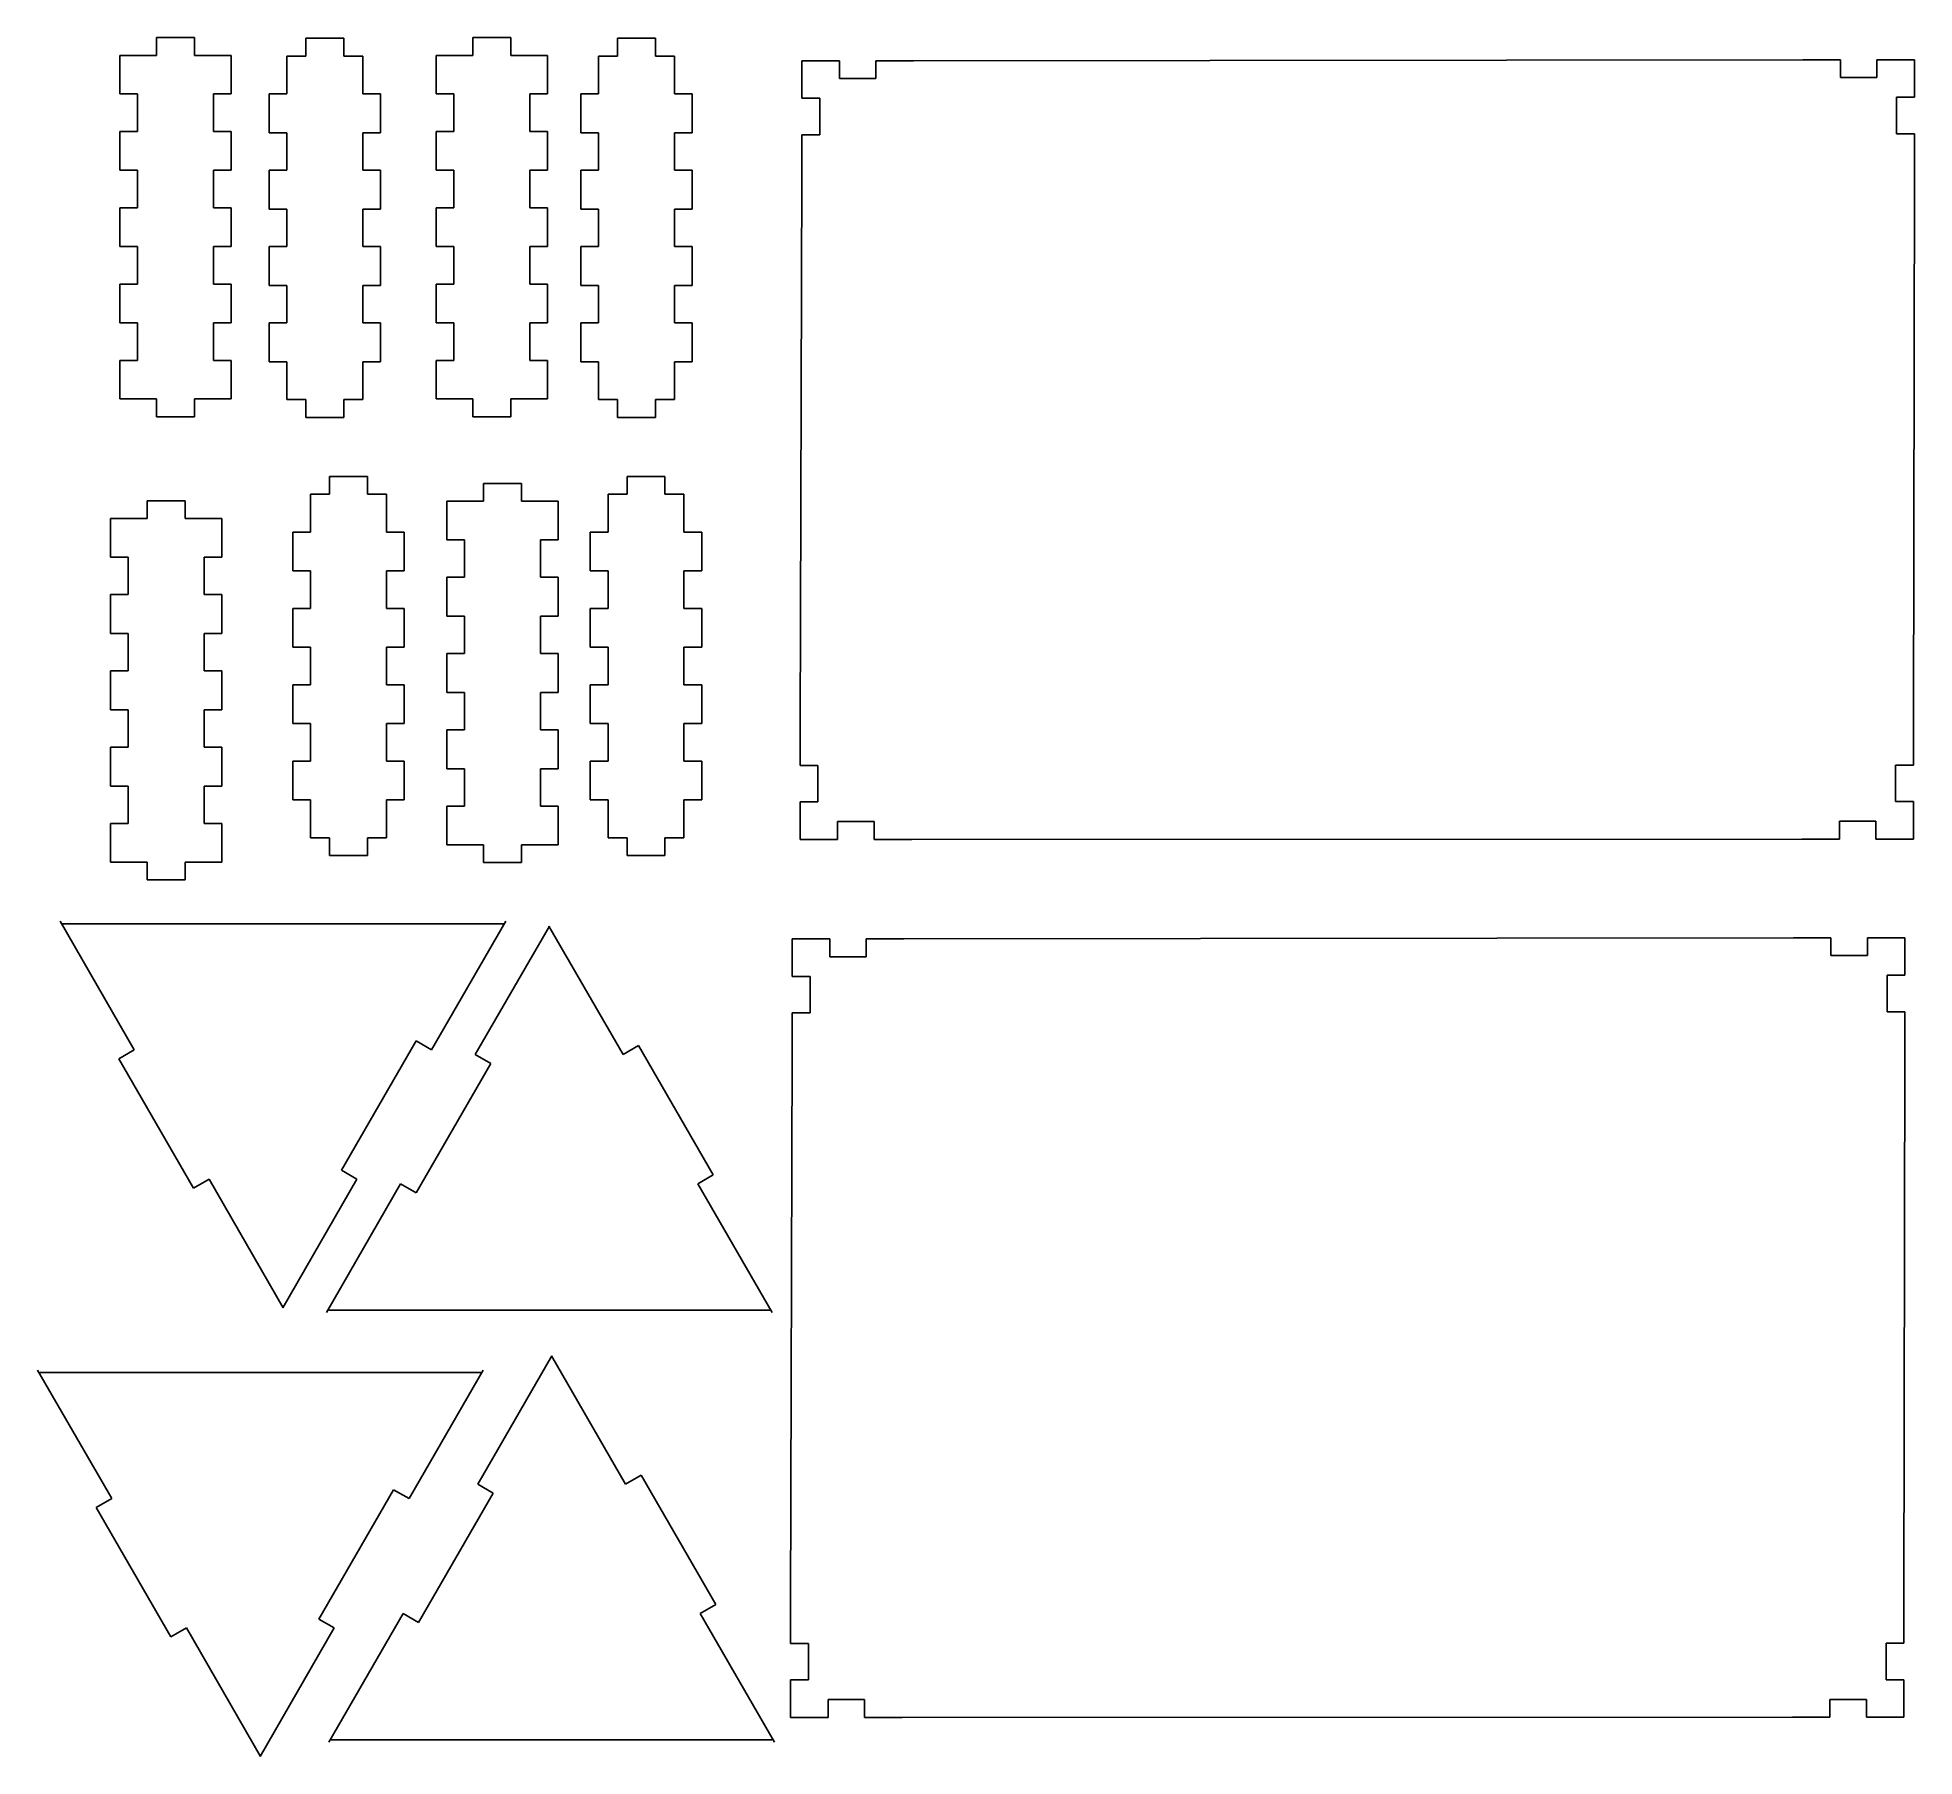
# Model space of a CAD drawing. Extents: x 170 to 590, y 11 to 396.
import ezdxf

# ---------------------------------------------------------------- set-up
doc = ezdxf.new("R2010")
doc.units = 0
doc.layers.add('Calque_1', color=7, linetype='CONTINUOUS')

msp = doc.modelspace()

# ---------------------------------------------------------------- linework, layer by layer
at = {"layer": 'Calque_1', "color": 1}
for p, q in [((196.21623, 391.811048), (196.21623, 395.811045)), ((196.21623, 395.811045), (204.69957, 395.811045)), ((204.69957, 395.811045), (204.69957, 391.811048)), ((229.6829, 391.661052), (229.6829, 395.661049)), ((229.6829, 395.661049), (238.16624, 395.661049)), ((238.16624, 395.661049), (238.16624, 391.661052)), ((267.12461, 391.811048), (267.12461, 395.811045)), ((267.12461, 395.811045), (275.60794, 395.811045)), ((275.60794, 395.811045), (275.60794, 391.811048)), ((299.53307, 391.661052), (299.53307, 395.661049)), ((299.53307, 395.661049), (308.01646, 395.661049)), ((308.01646, 395.661049), (308.01646, 391.661052)), ((187.9579, 391.811048), (196.21623, 391.811048)), ((187.9579, 383.180497), (187.9579, 391.811048)), ((204.69957, 391.811048), (212.9579, 391.811048)), ((212.9579, 391.811048), (212.9579, 383.180497)), ((225.42457, 391.661052), (229.6829, 391.661052)), ((225.42457, 383.180497), (225.42457, 391.661052)), ((238.16624, 391.661052), (242.42457, 391.661052)), ((242.42457, 391.661052), (242.42457, 383.180497)), ((258.86628, 391.811048), (267.12461, 391.811048)), ((258.86628, 383.180497), (258.86628, 391.811048)), ((275.60794, 391.811048), (283.86632, 391.811048)), ((283.86632, 391.811048), (283.86632, 383.180497)), ((295.27472, 391.661052), (299.53307, 391.661052)), ((295.27472, 383.180497), (295.27472, 391.661052)), ((308.01646, 391.661052), (312.27481, 391.661052)), ((312.27481, 391.661052), (312.27481, 383.180497)), ((340.84245, 382.198708), (340.84245, 390.607038)), ((340.84245, 390.607038), (349.25083, 390.607038)), ((349.25083, 390.607038), (349.25083, 386.607038)), ((357.43421, 386.607038), (357.43421, 390.607038)), ((357.43421, 390.607038), (365.84259, 390.607038)), ((365.84259, 390.607038), (565.23193, 390.847141)), ((565.23193, 390.847141), (573.64022, 390.847141)), ((573.64022, 390.847141), (573.64022, 386.84712)), ((581.82351, 386.84712), (581.82351, 390.847141)), ((581.82351, 390.847141), (590.23179, 390.847141)), ((590.23179, 390.847141), (590.23179, 382.43876)), ((191.9579, 383.180497), (187.9579, 383.180497)), ((191.9579, 374.774941), (191.9579, 383.180497)), ((212.9579, 383.180497), (208.9579, 383.180497)), ((208.9579, 383.180497), (208.9579, 374.774941)), ((221.42457, 374.474951), (221.42457, 383.180497)), ((221.42457, 383.180497), (225.42457, 383.180497)), ((242.42457, 383.180497), (246.42457, 383.180497)), ((246.42457, 383.180497), (246.42457, 374.474951)), ((262.86628, 383.180497), (258.86628, 383.180497)), ((262.86628, 374.774941), (262.86628, 383.180497)), ((283.86632, 383.180497), (279.86629, 383.180497)), ((279.86629, 383.180497), (279.86629, 374.774941)), ((291.2747, 374.474951), (291.2747, 383.180497)), ((291.2747, 383.180497), (295.27472, 383.180497)), ((312.27481, 383.180497), (316.27484, 383.180497)), ((316.27484, 383.180497), (316.27484, 374.474951)), ((349.25083, 386.607038), (357.43421, 386.607038)), ((573.64022, 386.84712), (581.82351, 386.84712)), ((344.84247, 382.198708), (340.84245, 382.198708)), ((344.84247, 374.015388), (344.84247, 382.198708)), ((590.23179, 382.43876), (586.23181, 382.43876)), ((586.23181, 382.43876), (586.23181, 374.25538)), ((187.9579, 366.069391), (187.9579, 374.774941)), ((187.9579, 374.774941), (191.9579, 374.774941)), ((208.9579, 374.774941), (212.9579, 374.774941)), ((212.9579, 374.774941), (212.9579, 366.069391)), ((225.42457, 374.474951), (221.42457, 374.474951)), ((225.42457, 366.069391), (225.42457, 374.474951)), ((246.42457, 374.474951), (242.42457, 374.474951)), ((242.42457, 374.474951), (242.42457, 366.069391)), ((258.86628, 366.069391), (258.86628, 374.774941)), ((258.86628, 374.774941), (262.86628, 374.774941)), ((279.86629, 374.774941), (283.86632, 374.774941)), ((283.86632, 374.774941), (283.86632, 366.069391)), ((295.27472, 374.474951), (291.2747, 374.474951)), ((295.27472, 366.069391), (295.27472, 374.474951)), ((316.27484, 374.474951), (312.27481, 374.474951)), ((312.27481, 374.474951), (312.27481, 366.069391)), ((340.84245, 365.607097), (340.84245, 374.015388)), ((340.84245, 374.015388), (344.84247, 374.015388)), ((586.23181, 374.25538), (590.23179, 374.25538)), ((590.23179, 374.25538), (590.23179, 365.846999)), ((191.9579, 366.069391), (187.9579, 366.069391)), ((191.9579, 357.663831), (191.9579, 366.069391)), ((212.9579, 366.069391), (208.9579, 366.069391)), ((208.9579, 366.069391), (208.9579, 357.663831)), ((221.42457, 357.363841), (221.42457, 366.069391)), ((221.42457, 366.069391), (225.42457, 366.069391)), ((242.42457, 366.069391), (246.42457, 366.069391)), ((246.42457, 366.069391), (246.42457, 357.363841)), ((262.86628, 366.069391), (258.86628, 366.069391)), ((262.86628, 357.663831), (262.86628, 366.069391)), ((283.86632, 366.069391), (279.86629, 366.069391)), ((279.86629, 366.069391), (279.86629, 357.663831)), ((291.2747, 357.363841), (291.2747, 366.069391)), ((291.2747, 366.069391), (295.27472, 366.069391)), ((312.27481, 366.069391), (316.27484, 366.069391)), ((316.27484, 366.069391), (316.27484, 357.363841)), ((340.46454, 241.079657), (340.84245, 365.607097)), ((590.23179, 365.846999), (589.99861, 241.138017)), ((187.9579, 348.958281), (187.9579, 357.663831)), ((187.9579, 357.663831), (191.9579, 357.663831)), ((208.9579, 357.663831), (212.9579, 357.663831)), ((212.9579, 357.663831), (212.9579, 348.958281)), ((258.86628, 348.958281), (258.86628, 357.663831)), ((258.86628, 357.663831), (262.86628, 357.663831)), ((279.86629, 357.663831), (283.86632, 357.663831)), ((283.86632, 357.663831), (283.86632, 348.958281)), ((225.42457, 357.363841), (221.42457, 357.363841)), ((225.42457, 348.958281), (225.42457, 357.363841)), ((246.42457, 357.363841), (242.42457, 357.363841)), ((242.42457, 357.363841), (242.42457, 348.958281)), ((295.27472, 357.363841), (291.2747, 357.363841)), ((295.27472, 348.958281), (295.27472, 357.363841)), ((316.27484, 357.363841), (312.27481, 357.363841)), ((312.27481, 357.363841), (312.27481, 348.958281)), ((191.9579, 348.958281), (187.9579, 348.958281)), ((191.9579, 340.552721), (191.9579, 348.958281)), ((212.9579, 348.958281), (208.9579, 348.958281)), ((208.9579, 348.958281), (208.9579, 340.552721)), ((221.42457, 340.252731), (221.42457, 348.958281)), ((221.42457, 348.958281), (225.42457, 348.958281)), ((242.42457, 348.958281), (246.42457, 348.958281)), ((246.42457, 348.958281), (246.42457, 340.252731)), ((262.86628, 348.958281), (258.86628, 348.958281)), ((262.86628, 340.552721), (262.86628, 348.958281)), ((283.86632, 348.958281), (279.86629, 348.958281)), ((279.86629, 348.958281), (279.86629, 340.552721)), ((291.2747, 340.252731), (291.2747, 348.958281)), ((291.2747, 348.958281), (295.27472, 348.958281)), ((312.27481, 348.958281), (316.27484, 348.958281)), ((316.27484, 348.958281), (316.27484, 340.252731)), ((187.9579, 331.847171), (187.9579, 340.552721)), ((187.9579, 340.552721), (191.9579, 340.552721)), ((208.9579, 340.552721), (212.9579, 340.552721)), ((212.9579, 340.552721), (212.9579, 331.847171)), ((225.42457, 340.252731), (221.42457, 340.252731)), ((225.42457, 331.847171), (225.42457, 340.252731)), ((246.42457, 340.252731), (242.42457, 340.252731)), ((242.42457, 340.252731), (242.42457, 331.847171)), ((258.86628, 331.847171), (258.86628, 340.552721)), ((258.86628, 340.552721), (262.86628, 340.552721)), ((279.86629, 340.552721), (283.86632, 340.552721)), ((283.86632, 340.552721), (283.86632, 331.847171)), ((295.27472, 340.252731), (291.2747, 340.252731)), ((295.27472, 331.847171), (295.27472, 340.252731)), ((316.27484, 340.252731), (312.27481, 340.252731)), ((312.27481, 340.252731), (312.27481, 331.847171)), ((191.9579, 331.847171), (187.9579, 331.847171)), ((191.9579, 323.441611), (191.9579, 331.847171)), ((212.9579, 331.847171), (208.9579, 331.847171)), ((208.9579, 331.847171), (208.9579, 323.441611)), ((221.42457, 323.141621), (221.42457, 331.847171)), ((221.42457, 331.847171), (225.42457, 331.847171)), ((242.42457, 331.847171), (246.42457, 331.847171)), ((246.42457, 331.847171), (246.42457, 323.141621)), ((262.86628, 331.847171), (258.86628, 331.847171)), ((262.86628, 323.441611), (262.86628, 331.847171)), ((283.86632, 331.847171), (279.86629, 331.847171)), ((279.86629, 331.847171), (279.86629, 323.441611)), ((291.2747, 323.141621), (291.2747, 331.847171)), ((291.2747, 331.847171), (295.27472, 331.847171)), ((312.27481, 331.847171), (316.27484, 331.847171)), ((316.27484, 331.847171), (316.27484, 323.141621)), ((187.9579, 314.81106), (187.9579, 323.441611)), ((187.9579, 323.441611), (191.9579, 323.441611)), ((208.9579, 323.441611), (212.9579, 323.441611)), ((212.9579, 323.441611), (212.9579, 314.81106)), ((225.42457, 323.141621), (221.42457, 323.141621)), ((225.42457, 314.66106), (225.42457, 323.141621)), ((246.42457, 323.141621), (242.42457, 323.141621)), ((242.42457, 323.141621), (242.42457, 314.66106)), ((258.86628, 314.81106), (258.86628, 323.441611)), ((258.86628, 323.441611), (262.86628, 323.441611)), ((279.86629, 323.441611), (283.86632, 323.441611)), ((283.86632, 323.441611), (283.86632, 314.81106)), ((295.27472, 323.141621), (291.2747, 323.141621)), ((295.27472, 314.66106), (295.27472, 323.141621)), ((316.27484, 323.141621), (312.27481, 323.141621)), ((312.27481, 323.141621), (312.27481, 314.66106)), ((196.21623, 314.81106), (187.9579, 314.81106)), ((196.21623, 310.811058), (196.21623, 314.81106)), ((212.9579, 314.81106), (204.69957, 314.81106)), ((204.69957, 314.81106), (204.69957, 310.811058)), ((229.6829, 314.66106), (225.42457, 314.66106)), ((229.6829, 310.661057), (229.6829, 314.66106)), ((242.42457, 314.66106), (238.16624, 314.66106)), ((238.16624, 314.66106), (238.16624, 310.661057)), ((267.12461, 314.81106), (258.86628, 314.81106)), ((267.12461, 310.811058), (267.12461, 314.81106)), ((283.86632, 314.81106), (275.60794, 314.81106)), ((275.60794, 314.81106), (275.60794, 310.811058)), ((299.53307, 314.66106), (295.27472, 314.66106)), ((299.53307, 310.661057), (299.53307, 314.66106)), ((312.27481, 314.66106), (308.01646, 314.66106)), ((308.01646, 314.66106), (308.01646, 310.661057)), ((204.69957, 310.811058), (196.21623, 310.811058)), ((238.16624, 310.661057), (229.6829, 310.661057)), ((275.60794, 310.811058), (267.12461, 310.811058)), ((308.01646, 310.661057), (299.53307, 310.661057)), ((234.99657, 293.437907), (234.99657, 297.437882)), ((234.99657, 297.437882), (243.47991, 297.437882)), ((243.47991, 297.437882), (243.47991, 293.437907)), ((269.51504, 291.874137), (269.51504, 295.874131)), ((269.51504, 295.874131), (277.99838, 295.874131)), ((277.99838, 295.874131), (277.99838, 291.874137)), ((301.67175, 293.437907), (301.67175, 297.437882)), ((301.67175, 297.437882), (310.15513, 297.437882)), ((310.15513, 297.437882), (310.15513, 293.437907)), ((194.12159, 287.9812), (194.12159, 291.981197)), ((194.12159, 291.981197), (202.60493, 291.981197)), ((202.60493, 291.981197), (202.60493, 287.9812)), ((230.73824, 293.437907), (234.99657, 293.437907)), ((230.73824, 284.957406), (230.73824, 293.437907)), ((243.47991, 293.437907), (247.73824, 293.437907)), ((247.73824, 293.437907), (247.73824, 284.957406)), ((261.25671, 291.874137), (269.51504, 291.874137)), ((261.25671, 283.243596), (261.25671, 291.874137)), ((277.99838, 291.874137), (286.25674, 291.874137)), ((286.25674, 291.874137), (286.25674, 283.243596)), ((297.41339, 293.437907), (301.67175, 293.437907)), ((297.41339, 284.957406), (297.41339, 293.437907)), ((310.15513, 293.437907), (314.41349, 293.437907)), ((314.41349, 293.437907), (314.41349, 284.957406)), ((185.86326, 287.9812), (194.12159, 287.9812)), ((185.86326, 279.350636), (185.86326, 287.9812)), ((202.60493, 287.9812), (210.86324, 287.9812)), ((210.86324, 287.9812), (210.86324, 279.350636)), ((226.73824, 276.251846), (226.73824, 284.957406)), ((226.73824, 284.957406), (230.73824, 284.957406)), ((247.73824, 284.957406), (251.73823, 284.957406)), ((251.73823, 284.957406), (251.73823, 276.251846)), ((265.25671, 283.243596), (261.25671, 283.243596)), ((265.25671, 274.838036), (265.25671, 283.243596)), ((286.25674, 283.243596), (282.25674, 283.243596)), ((282.25674, 283.243596), (282.25674, 274.838036)), ((293.41337, 276.251846), (293.41337, 284.957406)), ((293.41337, 284.957406), (297.41339, 284.957406)), ((314.41349, 284.957406), (318.41351, 284.957406)), ((318.41351, 284.957406), (318.41351, 276.251846)), ((189.86326, 279.350636), (185.86326, 279.350636)), ((189.86326, 270.945076), (189.86326, 279.350636)), ((210.86324, 279.350636), (206.86326, 279.350636)), ((206.86326, 279.350636), (206.86326, 270.945076)), ((230.73824, 276.251846), (226.73824, 276.251846)), ((230.73824, 267.846296), (230.73824, 276.251846)), ((251.73823, 276.251846), (247.73824, 276.251846)), ((247.73824, 276.251846), (247.73824, 267.846296)), ((261.25671, 266.132486), (261.25671, 274.838036)), ((261.25671, 274.838036), (265.25671, 274.838036)), ((282.25674, 274.838036), (286.25674, 274.838036)), ((286.25674, 274.838036), (286.25674, 266.132486)), ((297.41339, 276.251846), (293.41337, 276.251846)), ((297.41339, 267.846296), (297.41339, 276.251846)), ((318.41351, 276.251846), (314.41349, 276.251846)), ((314.41349, 276.251846), (314.41349, 267.846296)), ((185.86326, 262.239526), (185.86326, 270.945076)), ((185.86326, 270.945076), (189.86326, 270.945076)), ((206.86326, 270.945076), (210.86324, 270.945076)), ((210.86324, 270.945076), (210.86324, 262.239526)), ((226.73824, 259.140736), (226.73824, 267.846296)), ((226.73824, 267.846296), (230.73824, 267.846296)), ((247.73824, 267.846296), (251.73823, 267.846296)), ((251.73823, 267.846296), (251.73823, 259.140736)), ((265.25671, 266.132486), (261.25671, 266.132486)), ((265.25671, 257.726926), (265.25671, 266.132486)), ((286.25674, 266.132486), (282.25674, 266.132486)), ((282.25674, 266.132486), (282.25674, 257.726926)), ((293.41337, 259.140736), (293.41337, 267.846296)), ((293.41337, 267.846296), (297.41339, 267.846296)), ((314.41349, 267.846296), (318.41351, 267.846296)), ((318.41351, 267.846296), (318.41351, 259.140736)), ((189.86326, 262.239526), (185.86326, 262.239526)), ((189.86326, 253.833966), (189.86326, 262.239526)), ((210.86324, 262.239526), (206.86326, 262.239526)), ((206.86326, 262.239526), (206.86326, 253.833966)), ((230.73824, 259.140736), (226.73824, 259.140736)), ((230.73824, 250.735186), (230.73824, 259.140736)), ((251.73823, 259.140736), (247.73824, 259.140736)), ((247.73824, 259.140736), (247.73824, 250.735186)), ((261.25671, 249.021376), (261.25671, 257.726926)), ((261.25671, 257.726926), (265.25671, 257.726926)), ((282.25674, 257.726926), (286.25674, 257.726926)), ((286.25674, 257.726926), (286.25674, 249.021376)), ((297.41339, 259.140736), (293.41337, 259.140736)), ((297.41339, 250.735186), (297.41339, 259.140736)), ((318.41351, 259.140736), (314.41349, 259.140736)), ((314.41349, 259.140736), (314.41349, 250.735186)), ((185.86326, 245.128416), (185.86326, 253.833966)), ((185.86326, 253.833966), (189.86326, 253.833966)), ((206.86326, 253.833966), (210.86324, 253.833966)), ((210.86324, 253.833966), (210.86324, 245.128416)), ((226.73824, 242.029626), (226.73824, 250.735186)), ((226.73824, 250.735186), (230.73824, 250.735186)), ((247.73824, 250.735186), (251.73823, 250.735186)), ((251.73823, 250.735186), (251.73823, 242.029626)), ((265.25671, 249.021376), (261.25671, 249.021376)), ((265.25671, 240.615816), (265.25671, 249.021376)), ((286.25674, 249.021376), (282.25674, 249.021376)), ((282.25674, 249.021376), (282.25674, 240.615816)), ((293.41337, 242.029626), (293.41337, 250.735186)), ((293.41337, 250.735186), (297.41339, 250.735186)), ((314.41349, 250.735186), (318.41351, 250.735186)), ((318.41351, 250.735186), (318.41351, 242.029626)), ((189.86326, 245.128416), (185.86326, 245.128416)), ((189.86326, 236.722856), (189.86326, 245.128416)), ((210.86324, 245.128416), (206.86326, 245.128416)), ((206.86326, 245.128416), (206.86326, 236.722856)), ((230.73824, 242.029626), (226.73824, 242.029626)), ((230.73824, 233.624076), (230.73824, 242.029626)), ((251.73823, 242.029626), (247.73824, 242.029626)), ((247.73824, 242.029626), (247.73824, 233.624076)), ((261.25671, 231.910266), (261.25671, 240.615816)), ((261.25671, 240.615816), (265.25671, 240.615816)), ((282.25674, 240.615816), (286.25674, 240.615816)), ((286.25674, 240.615816), (286.25674, 231.910266)), ((297.41339, 242.029626), (293.41337, 242.029626)), ((297.41339, 233.624076), (297.41339, 242.029626)), ((318.41351, 242.029626), (314.41349, 242.029626)), ((314.41349, 242.029626), (314.41349, 233.624076)), ((340.46454, 232.671277), (340.46454, 241.079657)), ((589.99861, 241.138017), (589.99861, 232.729677)), ((185.86326, 228.017306), (185.86326, 236.722856)), ((185.86326, 236.722856), (189.86326, 236.722856)), ((206.86326, 236.722856), (210.86324, 236.722856)), ((210.86324, 236.722856), (210.86324, 228.017306)), ((226.73824, 224.918516), (226.73824, 233.624076)), ((226.73824, 233.624076), (230.73824, 233.624076)), ((247.73824, 233.624076), (251.73823, 233.624076)), ((251.73823, 233.624076), (251.73823, 224.918516)), ((265.25671, 231.910266), (261.25671, 231.910266)), ((265.25671, 223.504706), (265.25671, 231.910266)), ((286.25674, 231.910266), (282.25674, 231.910266)), ((282.25674, 231.910266), (282.25674, 223.504706)), ((293.41337, 224.918516), (293.41337, 233.624076)), ((293.41337, 233.624076), (297.41339, 233.624076)), ((314.41349, 233.624076), (318.41351, 233.624076)), ((318.41351, 233.624076), (318.41351, 224.918516)), ((344.46454, 232.671277), (340.46454, 232.671277)), ((344.46454, 224.487897), (344.46454, 232.671277)), ((589.99861, 232.729677), (585.99859, 232.729677)), ((585.99859, 232.729677), (585.99859, 224.546347)), ((189.86326, 228.017306), (185.86326, 228.017306)), ((189.86326, 219.611746), (189.86326, 228.017306)), ((210.86324, 228.017306), (206.86326, 228.017306)), ((206.86326, 228.017306), (206.86326, 219.611746)), ((230.73824, 224.918516), (226.73824, 224.918516)), ((230.73824, 216.437956), (230.73824, 224.918516)), ((251.73823, 224.918516), (247.73824, 224.918516)), ((247.73824, 224.918516), (247.73824, 216.437956)), ((261.25671, 214.874156), (261.25671, 223.504706)), ((261.25671, 223.504706), (265.25671, 223.504706)), ((282.25674, 223.504706), (286.25674, 223.504706)), ((286.25674, 223.504706), (286.25674, 214.874156)), ((297.41339, 224.918516), (293.41337, 224.918516)), ((297.41339, 216.437956), (297.41339, 224.918516)), ((318.41351, 224.918516), (314.41349, 224.918516)), ((314.41349, 224.918516), (314.41349, 216.437956)), ((340.46454, 216.079517), (340.46454, 224.487897)), ((340.46454, 224.487897), (344.46454, 224.487897)), ((585.99859, 224.546347), (589.99861, 224.546347)), ((589.99861, 224.546347), (589.99861, 216.138017)), ((185.86326, 210.981196), (185.86326, 219.611746)), ((185.86326, 219.611746), (189.86326, 219.611746)), ((206.86326, 219.611746), (210.86324, 219.611746)), ((210.86324, 219.611746), (210.86324, 210.981196)), ((357.0562, 220.079537), (348.87287, 220.079537)), ((348.87287, 220.079537), (348.87287, 216.079517)), ((357.0562, 216.079517), (357.0562, 220.079537)), ((581.59023, 220.138017), (573.40685, 220.138017)), ((573.40685, 220.138017), (573.40685, 216.138017)), ((581.59023, 216.138017), (581.59023, 220.138017)), ((234.99657, 216.437956), (230.73824, 216.437956)), ((234.99657, 212.437956), (234.99657, 216.437956)), ((247.73824, 216.437956), (243.47991, 216.437956)), ((243.47991, 216.437956), (243.47991, 212.437956)), ((269.51504, 214.874156), (261.25671, 214.874156)), ((269.51504, 210.874156), (269.51504, 214.874156)), ((286.25674, 214.874156), (277.99838, 214.874156)), ((277.99838, 214.874156), (277.99838, 210.874156)), ((301.67175, 216.437956), (297.41339, 216.437956)), ((301.67175, 212.437956), (301.67175, 216.437956)), ((314.41349, 216.437956), (310.15513, 216.437956)), ((310.15513, 216.437956), (310.15513, 212.437956)), ((348.87287, 216.079517), (340.46454, 216.079517)), ((365.46454, 216.079517), (357.0562, 216.079517)), ((564.99847, 216.138017), (365.46454, 216.079517)), ((573.40685, 216.138017), (564.99847, 216.138017)), ((589.99861, 216.138017), (581.59023, 216.138017)), ((194.12159, 210.981196), (185.86326, 210.981196)), ((194.12159, 206.981196), (194.12159, 210.981196)), ((210.86324, 210.981196), (202.60493, 210.981196)), ((202.60493, 210.981196), (202.60493, 206.981196)), ((243.47991, 212.437956), (234.99657, 212.437956)), ((277.99838, 210.874156), (269.51504, 210.874156)), ((310.15513, 212.437956), (301.67175, 212.437956)), ((202.60493, 206.981196), (194.12159, 206.981196)), ((174.599677, 197.706336), (191.228844, 168.903775)), ((175.128844, 197.177169), (273.96162, 197.177169)), ((274.49079, 197.706336), (257.86163, 168.903774)), ((267.644453, 167.845294), (284.273623, 196.64786)), ((300.793897, 167.845297), (284.164733, 196.64786)), ((191.228844, 168.903775), (187.764725, 166.903765)), ((254.39751, 170.903784), (237.655837, 141.906366)), ((257.86163, 168.903774), (254.39751, 170.903784)), ((304.258016, 169.845307), (300.793897, 167.845297)), ((320.999685, 140.847885), (304.258016, 169.845307)), ((187.764725, 166.903765), (204.506394, 137.906343)), ((254.3669, 136.847866), (271.108573, 165.845284)), ((271.108573, 165.845284), (267.644453, 167.845294)), ((204.506394, 137.906343), (207.970513, 139.906353)), ((207.970513, 139.906353), (224.599677, 111.10379)), ((241.119957, 139.906356), (224.490787, 111.10379)), ((234.27362, 110.045314), (250.90278, 138.847876)), ((237.655837, 141.906366), (241.119957, 139.906356)), ((250.90278, 138.847876), (254.3669, 136.847866)), ((317.535566, 138.847875), (320.999685, 140.847885)), ((334.164733, 110.045314), (317.535566, 138.847875)), ((333.635566, 110.574481), (234.80279, 110.574481)), ((169.533817, 97.108766), (186.162984, 68.306205)), ((269.42493, 97.108766), (252.79577, 68.306204)), ((268.191353, 71.534714), (284.820523, 100.33728)), ((301.340797, 71.534717), (284.711633, 100.33728)), ((170.062984, 96.579599), (268.89576, 96.579599)), ((271.655473, 69.534704), (268.191353, 71.534714)), ((304.804916, 73.534727), (301.340797, 71.534717)), ((321.546585, 44.537305), (304.804916, 73.534727)), ((186.162984, 68.306205), (182.698865, 66.306195)), ((249.33165, 70.306214), (232.589977, 41.308796)), ((252.79577, 68.306204), (249.33165, 70.306214)), ((254.9138, 40.537286), (271.655473, 69.534704)), ((182.698865, 66.306195), (199.440534, 37.308773)), ((234.82052, 13.734734), (251.44968, 42.537296)), ((251.44968, 42.537296), (254.9138, 40.537286)), ((318.082466, 42.537295), (321.546585, 44.537305)), ((334.711633, 13.734734), (318.082466, 42.537295)), ((199.440534, 37.308773), (202.904653, 39.308783)), ((202.904653, 39.308783), (219.533817, 10.50622)), ((236.054097, 39.308786), (219.424927, 10.50622)), ((232.589977, 41.308796), (236.054097, 39.308786)), ((334.182466, 14.263901), (235.34969, 14.263901))]:
    msp.add_line(p, q, dxfattribs=at)
at = {"layer": 'Calque_1', "color": 5}
for p, q in [((338.7043, 185.37056), (338.7043, 193.77889)), ((338.7043, 193.77889), (347.11268, 193.77889)), ((347.11268, 193.77889), (347.11268, 189.77889)), ((355.29606, 189.77889), (355.29606, 193.77889)), ((355.29606, 193.77889), (363.70444, 193.77889)), ((363.70444, 193.77889), (563.09377, 194.01899)), ((563.09377, 194.01899), (571.50206, 194.01899)), ((571.50206, 194.01899), (571.50206, 190.01897)), ((579.68535, 190.01897), (579.68535, 194.01899)), ((579.68535, 194.01899), (588.09363, 194.01899)), ((588.09363, 194.01899), (588.09363, 185.61062)), ((347.11268, 189.77889), (355.29606, 189.77889)), ((571.50206, 190.01897), (579.68535, 190.01897)), ((342.70432, 185.37056), (338.7043, 185.37056)), ((342.70432, 177.18725), (342.70432, 185.37056)), ((588.09363, 185.61062), (584.09365, 185.61062)), ((584.09365, 185.61062), (584.09365, 177.42724)), ((338.7043, 168.77896), (338.7043, 177.18725)), ((338.7043, 177.18725), (342.70432, 177.18725)), ((584.09365, 177.42724), (588.09363, 177.42724)), ((588.09363, 177.42724), (588.09363, 169.01886)), ((338.32639, 44.2513), (338.7043, 168.77896)), ((588.09363, 169.01886), (587.86046, 44.30966)), ((338.32639, 35.84292), (338.32639, 44.2513)), ((587.86046, 44.30966), (587.86046, 35.90132)), ((342.32639, 35.84292), (338.32639, 35.84292)), ((342.32639, 27.65954), (342.32639, 35.84292)), ((587.86046, 35.90132), (583.86044, 35.90132)), ((583.86044, 35.90132), (583.86044, 27.71799)), ((338.32639, 19.25116), (338.32639, 27.65954)), ((338.32639, 27.65954), (342.32639, 27.65954)), ((583.86044, 27.71799), (587.86046, 27.71799)), ((587.86046, 27.71799), (587.86046, 19.30966)), ((354.91805, 23.25118), (346.73472, 23.25118)), ((346.73472, 23.25118), (346.73472, 19.25116)), ((354.91805, 19.25116), (354.91805, 23.25118)), ((579.45208, 23.30966), (571.2687, 23.30966)), ((571.2687, 23.30966), (571.2687, 19.30966)), ((579.45208, 19.30966), (579.45208, 23.30966)), ((346.73472, 19.25116), (338.32639, 19.25116)), ((363.32639, 19.25116), (354.91805, 19.25116)), ((562.86032, 19.30966), (363.32639, 19.25116)), ((571.2687, 19.30966), (562.86032, 19.30966)), ((587.86046, 19.30966), (579.45208, 19.30966))]:
    msp.add_line(p, q, dxfattribs=at)

doc.saveas('drawing.dxf')
